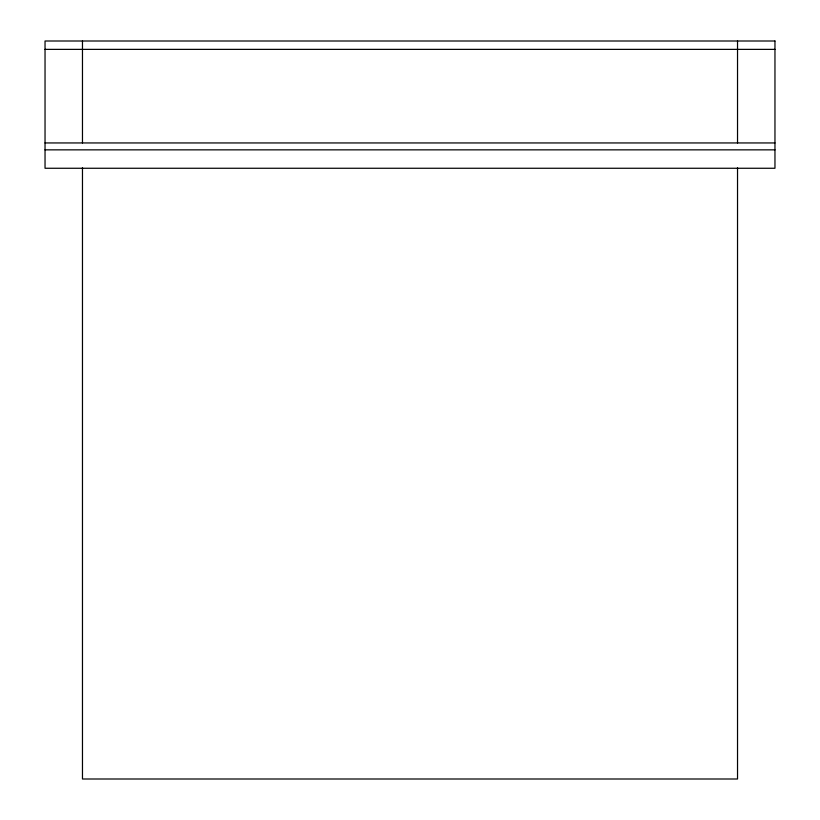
<?xml version="1.0" encoding="UTF-8"?>
<svg xmlns="http://www.w3.org/2000/svg" width="820" height="820" viewBox="0 0 820 820"><rect width="100%" height="100%" fill="white"/><g stroke="black" fill="none" stroke-linecap="round" stroke-linejoin="round"><path stroke-width="1.23" d="M45.038 49.374L774.961 49.374M45.038 142.946L774.961 142.946M45.038 149.855L774.961 149.855M737.528 41L737.528 142.946M737.528 167.762L737.528 779L82.471 779L82.471 167.762M82.471 41L82.471 142.946M774.961 41L45.038 41L45.038 168.264L774.961 168.264L774.961 41"/></g></svg>
